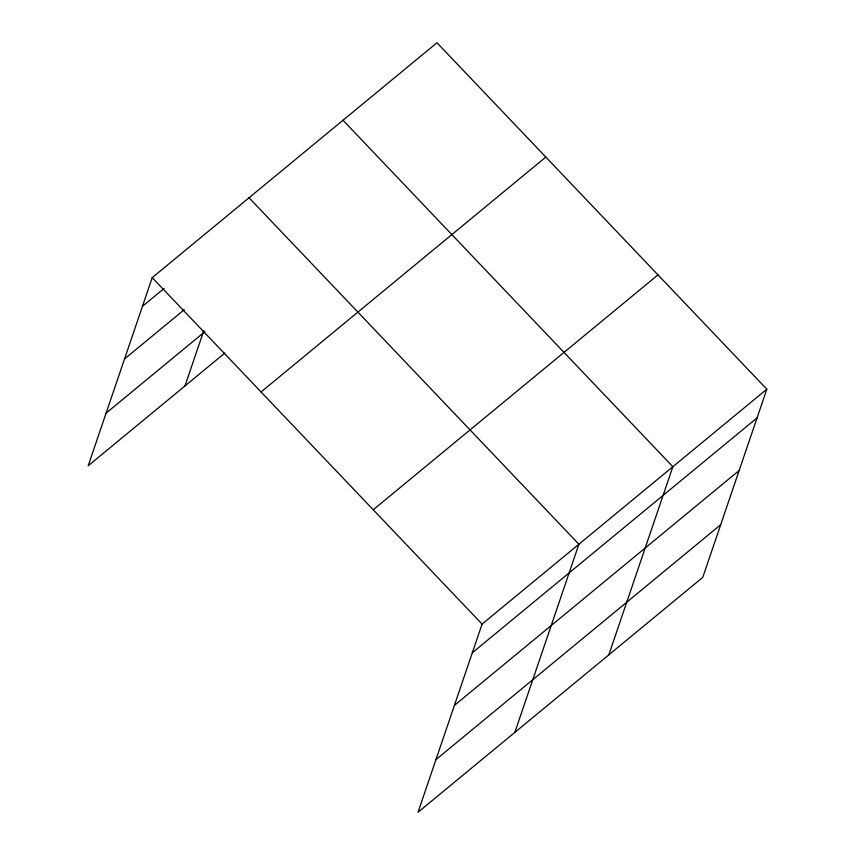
<?xml version="1.0" encoding="UTF-8"?>
<svg xmlns="http://www.w3.org/2000/svg" width="855" height="855" viewBox="0 0 855 855"><rect width="100%" height="100%" fill="white"/><g stroke="black" fill="none" stroke-linecap="round" stroke-linejoin="round"><path stroke-width="1.28" d="M766.828 389.207L482.081 624.097L418.031 812.25L702.778 577.36L766.828 389.207L436.969 42.75L152.222 277.64L88.172 465.793L224.822 353.072M184.979 385.926L203.757 330.778M514.849 732.382L578.899 544.24L249.04 197.783M608.813 654.877L672.864 466.723L343.005 120.266M142.464 306.304L164.096 288.456M124.552 358.929L184.285 309.66M106.084 413.157L204.944 331.612M261.074 391.975L545.821 157.085M373.229 509.772L657.976 274.882M472.323 652.76L757.07 417.871M454.411 705.396L739.158 470.507M435.954 759.614L720.69 524.724M152.222 277.64L482.081 624.097"/></g></svg>
